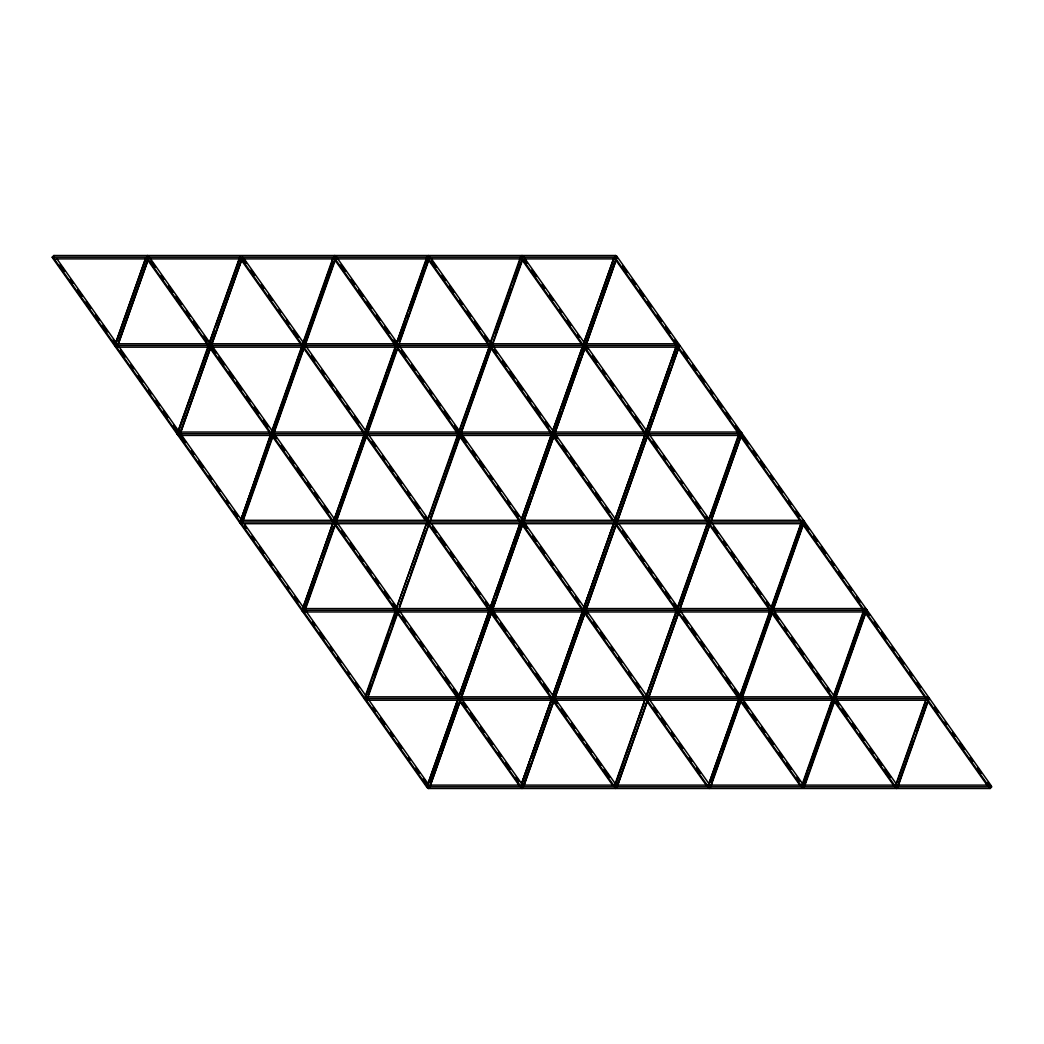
<?xml version="1.0" encoding="UTF-8"?>
<svg xmlns="http://www.w3.org/2000/svg" width="1044" height="1044" viewBox="0 0 1044 1044"><rect width="100%" height="100%" fill="white"/><g stroke="black" fill="none" stroke-linecap="round" stroke-linejoin="round"><path stroke-width="1.5" d="M115.597 343.058L145.729 257.842M115.923 342.419L145.507 258.716M118.403 342.001L147.465 259.825M118.298 343.946L147.896 260.243M118.089 344.82L148.222 259.604M208.134 346.099L177.467 432.855L177.689 434.147L179.959 434.617M209.218 343.058L239.676 257.202M177.258 433.73L208.161 347.535M208.461 345.46L240.446 256.224M177.689 434.147L208.891 345.877L211.175 346.347M209.975 342.837L214.281 330.661M215.886 326.093L240.107 257.607L242.378 258.077L212.245 343.306M179.946 433.182L210.079 347.965M211.488 343.528L241.281 259.695M180.716 432.216L210.314 348.513M242.6 257.202L211.384 345.46L209.244 344.494M180.508 433.09L210.64 347.874M270.553 434.369L240.107 522.418L242.378 522.887L273.045 436.131M271.636 431.329L301.546 346.986M302.303 344.585L332.971 257.842M240.981 519.507L271.114 434.278M332.449 260.791L271.649 432.751L273.802 433.73L305.018 345.46M240.107 522.418L271.31 434.147L273.593 434.617M272.393 431.107L283.681 399.147M284.764 396.107L333.728 257.607L335.998 258.077M242.704 520.069L251.852 494.19M252.922 491.15L269.6 443.974M270.683 440.92L272.288 436.366M273.906 431.798L299.732 358.744M301.351 354.177L302.969 349.609M305.122 343.528L318.564 305.474M320.182 300.92L334.171 261.352M242.9 519.925L272.497 436.235M274.102 431.668L303.7 347.965M305.318 343.398L334.367 261.222M305.331 344.82L335.463 259.604M302.303 609.383L333.506 521.113L302.512 610.688L304.796 611.145M334.367 518.959L363.964 435.257M365.256 431.329L395.167 346.986M396.785 342.419L426.591 257.842M302.081 610.27L332.449 525.589M333.297 522L395.402 347.535M395.702 345.46L427.688 256.224M335.346 517.85L396.146 345.877L398.416 346.347M397.751 341.31L407.434 313.918M409.052 309.35L427.348 257.607L429.619 258.077M305.109 608.326L320.717 564.191M322.87 558.109L334.171 526.15M336.86 518.542L339.548 510.934M340.631 507.893L365.374 437.88M368.062 430.272L387.441 375.488M389.047 370.92L396.589 349.609M399.278 342.001L406.273 322.218M407.878 317.65L424.021 272.001M426.722 264.393L428.327 259.825M305.318 608.195L334.367 526.019M336.52 519.925L365.583 437.749M368.271 430.141L396.785 349.479M399.474 341.871L427.988 261.222M305.331 609.631L335.463 524.401M397.881 347.874L336.22 522L334.067 521.021M429.841 257.202L398.638 345.46L396.485 344.494M365.256 696.126L395.389 610.91M396.25 608.743L426.383 523.527M427.675 519.599L457.794 434.369M458.877 431.329L490.106 344.494L492.259 345.46L461.043 433.73L458.89 432.751L520.969 257.607L523.253 258.077M489.545 344.585L520.212 257.842M367.214 699.415L364.93 698.945L396.146 610.688L398.416 611.145M395.702 610.27L458.551 434.147L460.835 434.617M368.062 695.082L371.834 684.42M374.522 676.812L389.595 634.204M392.818 625.069L396.589 614.42M399.278 606.812L408.426 580.934M410.579 574.852L426.174 530.717M430.48 518.542L459.543 436.366M461.148 431.798L490.745 348.096M495.587 334.393L511.73 288.744M514.418 281.136L521.948 259.825M368.271 694.939L396.785 614.29M399.474 606.681L428.523 524.493M430.676 518.411L459.738 436.235M460.809 433.182L490.941 347.965M492.559 343.398L521.073 262.736M367.749 697.901L397.881 612.671M430.167 521.361L460.3 436.131M492.572 344.82L522.705 259.604M427.662 784.396L457.259 700.694M458.877 696.126L520.212 522.639M521.295 519.599L551.428 434.369M551.963 432.855L582.095 347.626M583.7 343.058L613.833 257.842M427.988 783.757L457.585 700.054M459.203 695.487L488.788 611.784M490.406 607.23L520.003 523.527M521.608 518.959L551.741 433.73M552.824 430.689L581.873 348.513M584.027 342.419L613.624 258.716M429.619 787.685L427.348 787.215L458.551 698.945L460.835 699.415M430.48 783.339L440.712 754.434M442.317 749.866L458.46 704.204M462.231 693.555L477.291 650.947M480.527 641.812L490.745 612.893M492.363 608.326L495.052 600.718M497.205 594.636L513.883 547.461M514.953 544.407L521.948 524.623M523.566 520.069L531.644 497.231M532.714 494.19L553.163 436.366M554.769 431.798L561.763 412.015M563.382 407.447L580.608 358.744M582.213 354.177L583.831 349.609M585.984 343.528L598.356 308.528M601.044 300.92L615.033 261.352M430.676 783.209L459.203 702.56M461.892 694.939L490.941 612.763M492.024 609.722L522.157 524.493M523.762 519.925L553.359 436.235M554.977 431.668L584.562 347.965M586.18 343.398L615.777 259.695M430.911 783.757L459.973 701.581M492.794 608.743L522.391 525.041M554.664 433.73L523.462 522L521.308 521.021L583.387 345.877L585.658 346.347M555.212 432.216L584.797 348.513M430.167 786.158L460.3 700.942M461.905 696.374L492.037 611.145M492.572 609.631L522.705 524.401M524.323 519.834L585.123 347.874M586.741 343.306L616.325 259.604M521.83 782.883L550.88 700.694M551.963 697.653L582.63 610.91M584.248 606.342L613.298 524.166M614.381 521.113L645.048 434.369M646.119 431.329L675.716 347.626M521.608 783.757L551.206 700.054M552.824 695.487L582.408 611.784M583.492 608.743L613.624 523.527M615.229 518.959L644.827 435.257M645.91 432.216L676.042 346.986M520.538 786.798L583.191 610.818M582.957 610.27L644.526 437.319M522.052 784.174L529.582 762.864M531.2 758.309L583.387 610.688L585.658 611.145M584.457 607.634L645.805 434.147L648.076 434.617M646.875 431.107L651.182 418.931M652.252 415.89L669.478 367.188M671.083 362.62L677.008 345.877M523.566 784.866L553.359 701.033M554.769 696.596L584.562 612.763M585.984 608.326L615.777 524.493M617.382 519.925L646.445 437.749M648.598 431.668L677.647 349.479M554.664 698.54L523.462 786.798L521.308 785.832M555.212 697.014L584.797 613.311M617.082 522L585.88 610.27L583.726 609.291M617.617 520.473L647.215 436.77M523.788 786.158L585.123 612.671M586.206 609.631L616.873 522.887L614.59 522.418M617.409 521.361L647.541 436.131M648.611 433.09L678.744 347.874M614.368 785.923L645.583 697.653L614.59 787.215L616.873 787.685M646.445 695.487L676.251 610.91M677.321 607.869L707.245 523.527M708.863 518.959L738.669 434.369M644.526 702.129L614.929 785.832L617.082 786.798M645.362 698.54L707.48 524.075M708.55 521.021L739.765 432.751L741.919 433.73L710.703 522L708.55 521.021L707.78 522M647.41 694.39L708.21 522.418L710.494 522.887L679.279 611.145M709.829 517.85L739.426 434.147L741.697 434.617M617.382 784.736L646.445 702.56M648.598 696.465L678.182 612.763M680.14 606.812L708.863 526.019M711.356 518.542L740.601 436.235M617.617 785.284L647.215 701.581M680.035 608.743L709.633 525.041M617.409 786.158L647.541 700.942M649.159 696.374L678.744 612.671M711.564 519.834L741.162 436.131M708.863 783.757L738.447 700.054M739.739 696.126L769.872 610.91M771.268 607.23L801.4 522M707.78 786.798L769.898 612.332M770.968 609.291L802.17 521.021L804.324 522L773.121 610.27L770.968 609.291L770.198 610.27M709.829 782.648L770.629 610.688L772.912 611.145M771.712 607.634L801.831 522.418M711.356 783.339L720.49 757.474M723.192 749.866L739.335 704.204M742.023 696.596L757.083 653.988M760.319 644.853L771.607 612.893M773.226 608.326L775.914 600.718M776.997 597.677L793.675 550.501M794.745 547.461L803.893 521.582L804.115 522.887M711.551 783.209L740.601 701.033M742.754 694.939L771.816 612.763M772.886 609.722L803.019 524.493M742.232 697.901L772.364 612.671M832.29 699.18L801.622 785.923L801.844 787.215L804.115 787.685M833.36 696.126L863.492 610.91M803.789 781.264L832.303 700.602M801.844 787.215L833.047 698.945L835.317 699.415M834.117 695.904L863.714 612.202M804.428 784.866L808.2 774.217M810.888 766.609L827.031 720.947M829.719 713.339L834.025 701.163M835.644 696.596L844.792 670.731M846.945 664.636L863.623 617.461M804.637 784.736L834.221 701.033M835.839 696.465L865.437 612.763M804.65 786.158L834.782 700.942M895.569 785.284L925.702 700.054M895.804 785.832L927.007 697.562L929.16 698.54L897.957 786.798L895.804 785.832L895.021 786.798M898.597 783.339L913.657 740.731M916.893 731.596L927.111 702.69M898.258 784.736L927.307 702.56M53.883 255.506L52.2 257.202L53.883 258.886L53.048 257.202L53.883 255.506L615.621 255.506L617.317 257.202M147.517 258.886L146.669 257.202L147.517 255.506L148.352 257.202L147.517 258.886L55.502 258.886M114.618 345.46L116.302 347.156L117.15 345.46L116.302 343.776M208.239 345.46L209.922 347.156L210.771 345.46L209.922 343.776M334.759 258.886L333.91 257.202L334.759 255.506L335.594 257.202L334.759 258.886L241.138 258.886M303.543 343.776L302.708 345.46L303.543 347.156L304.391 345.46L303.543 343.776L211.54 343.776M270.657 433.73L272.34 435.426L271.492 433.73L272.34 432.046L273.189 433.73L272.34 435.426L178.72 435.426L177.023 433.73M239.441 522L241.138 523.683L241.973 522M427.531 257.202L428.379 255.506M429.228 257.202L428.379 258.886L520.382 258.886M304.391 610.27L303.543 611.954L301.86 610.27M522 258.886L521.152 257.202L522 255.506L522.848 257.202L522 258.886L520.317 257.202M489.949 345.46L490.797 343.776L398.782 343.776M367.579 435.426L459.582 435.426L460.43 433.73L459.582 432.046M427.531 522L428.379 520.317L429.228 522L428.379 523.683M364.278 698.54L365.961 700.224L366.809 698.54L365.961 696.844M584.418 347.156L583.57 345.46L584.418 343.776L585.253 345.46L584.418 347.156L582.722 345.46M520.317 522L522 523.683L522.848 522L522 520.317M459.582 696.844L460.43 698.54L459.582 700.224L367.579 700.224M677.191 345.46L678.039 343.776L679.722 345.46M646.823 432.046L647.672 433.73L646.823 435.426L645.988 433.73L460.43 433.73M615.621 520.317L616.469 522L615.621 523.683L614.772 522L615.621 520.317L523.618 520.317M582.722 610.27L584.418 611.954L583.57 610.27L584.418 608.574L585.253 610.27L584.418 611.954L398.782 611.954M460.43 698.54L645.988 698.54L646.836 700.224L553.203 700.224L554.051 698.54M521.152 786.798L522 785.114L522.848 786.798L522 788.494L521.152 786.798L427.531 786.798L428.379 788.494L990.117 788.494L991.8 786.798L990.117 785.114L990.952 786.798L990.117 788.494M615.621 788.494L616.469 786.798M802.027 522L802.862 520.317L804.559 522M771.66 611.954L770.811 610.27L771.66 608.574L772.508 610.27L771.66 611.954L679.657 611.954M648.441 700.224L740.457 700.224L741.292 698.54L740.457 696.844M709.241 785.114L710.09 786.798L709.241 788.494L708.393 786.798L522.848 786.798M864.432 610.27L865.28 608.574L866.977 610.27M832.381 698.54L834.078 700.224L834.913 698.54L834.078 696.844M926.85 698.54L927.698 696.844L929.382 698.54L927.698 696.844L928.547 698.54L834.913 698.54M895.648 786.798L896.483 785.114L897.331 786.798L896.483 788.494L895.648 786.798L710.09 786.798M239.676 522L240.446 521.021M489.336 610.27L490.106 609.291L492.259 610.27L461.043 698.54L458.89 697.562L520.969 522.418L523.253 522.887M803.554 522.979L804.324 522M801.4 786.798L802.183 785.832L804.324 786.798M428.967 786.393L427.127 787.685L52.644 258.077L53.296 257.607L427.792 787.215M52.644 258.077L53.296 257.607M211.175 344.585L208.683 346.347L519.821 786.367M177.467 434.617L178.132 434.147M271.088 434.617L273.593 432.855M398.416 344.585L395.924 346.347L457.402 433.299M520.747 258.077L523.253 256.315L897.736 785.923L895.243 787.685M239.885 522.887L240.551 522.418M333.506 522.887L335.998 521.113M460.835 432.855L458.342 434.617L707.062 786.367M583.165 346.347L585.658 344.585M302.303 611.145L302.956 610.688M677.452 345.877L679.279 344.585M395.924 611.145L398.416 609.383M520.747 522.887L523.253 521.113M645.583 434.617L648.076 432.855M741.044 433.312L741.697 432.855L739.87 434.147M364.721 699.415L365.374 698.945M458.342 699.415L460.835 697.653M583.165 611.145L585.658 609.383M710.494 521.113L708.002 522.887L769.48 609.827M802.275 522.418L804.115 521.113M520.747 787.685L523.253 785.923L148.757 256.315L146.264 258.077L207.743 345.029M645.583 699.415L648.076 697.653M772.912 609.383L770.407 611.145L832.825 699.415L835.317 697.653M616.873 785.923L615.033 787.215L240.551 257.607M864.693 610.688L866.533 609.383M708.002 787.685L710.494 785.923L335.998 256.315L333.506 258.077L394.984 345.029M927.111 698.945L928.938 697.653M53.048 257.202L146.669 257.202M148.352 257.202L333.91 257.202M335.594 257.202L521.152 257.202M522.848 257.202L616.469 257.202L615.621 255.506M149.122 258.886L239.52 258.886M336.364 258.886L426.761 258.886M525.223 258.886L614.002 258.886M117.92 343.776L206.699 343.776M305.161 343.776L395.559 343.776M492.403 343.776L582.8 343.776M586.023 343.776L676.421 343.776M210.771 345.46L396.328 345.46L397.177 347.156L305.161 347.156M583.57 345.46L398.012 345.46L397.177 343.776M585.253 345.46L678.887 345.46L678.039 343.776M117.92 347.156L208.317 347.156M213.159 347.156L301.938 347.156M398.782 347.156L489.179 347.156M492.403 347.156L582.8 347.156M587.641 347.156L676.421 347.156M180.338 432.046L269.117 432.046M273.959 432.046L365.961 432.046M367.579 432.046L457.977 432.046M461.2 432.046L553.203 432.046M554.821 432.046L645.218 432.046M648.441 432.046L740.457 432.046L742.14 433.73L740.457 432.046L741.292 433.73L647.672 433.73M271.492 433.73L177.871 433.73L178.72 435.426L179.568 433.73L178.72 432.046M273.189 433.73L458.734 433.73L459.582 435.426M273.959 435.426L364.343 435.426M461.2 435.426L551.597 435.426M553.203 435.426L645.218 435.426M648.441 435.426L740.457 435.426M242.743 520.317L333.14 520.317M336.364 520.317L426.761 520.317M429.998 520.317L518.777 520.317M617.239 520.317L706.018 520.317M710.86 520.317L801.257 520.317M522.848 522L708.406 522L709.241 523.683L617.239 523.683M242.743 523.683L334.759 523.683L333.91 522L240.29 522L241.138 523.683M336.377 523.683L426.761 523.683M429.998 523.683L520.382 523.683M525.223 523.683L614.002 523.683M710.86 523.683L801.257 523.683M305.161 608.574L395.559 608.574M398.782 608.574L490.797 608.574L491.633 610.27L490.797 608.574M492.403 608.574L582.8 608.574M586.023 608.574L676.421 608.574M679.657 608.574L770.041 608.574M773.278 608.574L865.28 608.574L866.129 610.27L772.508 610.27M583.57 610.27L398.012 610.27L397.177 608.574M585.253 610.27L770.811 610.27M397.177 611.954L303.543 611.954L302.708 610.27L396.328 610.27L397.177 611.954L395.48 610.27M586.023 611.954L676.421 611.954M774.883 611.954L863.662 611.954M367.579 696.844L456.358 696.844M461.2 696.844L553.203 696.844M554.821 696.844L645.218 696.844M648.441 696.844L738.839 696.844M742.062 696.844L830.841 696.844M835.683 696.844L926.08 696.844M461.2 700.224L551.597 700.224M742.062 700.224L832.459 700.224M837.301 700.224L926.08 700.224M429.998 785.114L518.777 785.114M523.618 785.114L615.621 785.114M617.239 785.114L707.636 785.114M710.86 785.114L802.862 785.114M804.48 785.114L894.878 785.114M898.101 785.114L988.498 785.114M897.331 786.798L990.952 786.798L990.117 785.114M614.59 257.607L616.873 258.077M148.757 258.077L146.486 257.607L115.271 345.877L117.554 346.347M302.525 345.877L304.796 346.347M552.185 434.147L554.455 434.617M364.93 434.147L367.214 434.617M333.728 522.418L335.998 522.887M926.667 698.945L928.938 699.415L928.729 698.123M739.426 698.945L741.697 699.415M645.805 698.945L648.076 699.415M552.185 698.945L554.455 699.415M365.269 432.751L367.423 433.73M115.61 344.494L117.763 345.46M677.347 609.291L679.5 610.27L648.298 698.54L646.145 697.562M427.688 521.021L429.841 522L398.638 610.27L396.485 609.291M178.028 432.751L180.181 433.73M739.765 697.562L741.919 698.54L710.703 786.798L708.55 785.832M302.864 609.291L305.005 610.27M365.269 697.562L367.423 698.54M429.841 786.798L427.688 785.832L426.918 786.798L429.071 787.776M645.14 698.54L646.836 700.224M333.062 522L334.759 523.683M52.2 257.202L53.883 258.886M457.898 698.54L459.582 700.224L458.734 698.54L365.113 698.54L365.961 700.224M426.683 786.798L428.379 788.494L427.531 786.798M622.733 265.998L627.392 272.588M632.051 279.179L635.77 284.451M639.502 289.723L644.161 296.3M647.88 301.572L651.613 306.845M657.198 314.753L661.857 321.33M665.589 326.602L670.235 333.193M674.894 339.783L678.626 345.055M683.285 351.632L687.944 358.222M692.603 364.813L696.322 370.085M700.054 375.344L704.713 381.934M710.298 389.843L713.091 393.797M717.75 400.387L722.409 406.964M726.128 412.236L730.787 418.827M735.446 425.417L739.178 430.676M742.897 435.948L748.496 443.857M753.155 450.447L756.874 455.719M760.606 460.978L765.265 467.568M770.85 475.477L773.643 479.431M778.302 486.008L782.961 492.598M788.546 500.507L791.339 504.461M795.998 511.051L799.73 516.31M803.449 521.582L809.048 529.491M813.707 536.081L817.426 541.34M821.158 546.612L825.817 553.203M831.402 561.111L834.195 565.065M838.854 571.642L843.513 578.232M849.098 586.141L851.891 590.095M856.55 596.672L860.282 601.944M866.807 611.171L869.6 615.125M874.259 621.715L877.978 626.974M881.71 632.246L886.369 638.837M891.954 646.745L894.747 650.686M899.406 657.276L904.065 663.867M909.65 671.775L912.443 675.729M917.102 682.306L920.834 687.578M934.811 707.336L938.53 712.608M945.055 721.835L946.921 724.471M952.506 732.379L955.299 736.32M959.958 742.91L964.617 749.501M970.202 757.409L972.995 761.35M977.654 767.94L981.386 773.212M987.898 782.439L989.764 785.075M615.308 259.395L674.933 343.711M677.726 347.665L738.278 433.299M741.07 437.253L799.756 520.251M802.549 524.205L863.101 609.827M864.967 612.463L924.579 696.779M927.385 700.733L986.998 785.049M524.453 259.421L527.246 263.362M531.905 269.952L536.564 276.543M542.149 284.451L544.942 288.405M549.601 294.982L553.333 300.254M559.845 309.481L561.711 312.117M567.297 320.012L571.029 325.284M577.554 334.511L579.42 337.147M585.932 346.36L587.798 348.996M592.457 355.586L597.116 362.177M602.701 370.085L605.494 374.026M610.153 380.616L613.885 385.888M620.397 395.115L622.263 397.751M627.849 405.646L631.581 410.918M635.313 416.191L639.972 422.781M653.009 441.221L657.668 447.811M663.253 455.719L666.046 459.66M670.705 466.25L674.437 471.523M680.949 480.749L682.815 483.385M688.401 491.28L692.133 496.552M695.865 501.825L700.511 508.415M706.109 516.31L707.976 518.946M713.561 526.855L718.22 533.445M723.805 541.34L726.598 545.294M731.257 551.884L734.989 557.157M738.708 562.429L743.367 569.006M748.953 576.914L752.685 582.187M756.417 587.459L761.063 594.049M766.661 601.944L769.454 605.898M774.113 612.489L778.772 619.079M784.357 626.974L787.15 630.928M791.809 637.519L795.541 642.791M799.26 648.063L803.919 654.64M809.505 662.548L813.237 667.821M816.956 673.093L821.615 679.67M827.213 687.578L830.006 691.533M836.531 700.759L839.324 704.713M842.116 708.654L847.702 716.562M852.361 723.153L856.093 728.425M859.812 733.684L864.471 740.274M870.057 748.183L873.789 753.455M877.508 758.727L882.167 765.304M884.973 769.258L890.558 777.167M521.413 257.607L895.896 787.215M521.687 259.395L644.644 433.299M646.51 435.935L707.062 521.569M833.764 700.733L894.316 786.367M431.485 258.951L491.111 343.267M493.903 347.221L552.589 430.219M555.382 434.173L616.873 521.113M618.727 523.749L678.352 608.065M680.218 610.701L741.697 697.653M743.563 700.289L803.188 784.605M431.759 260.739L436.418 267.316M442.003 275.224L445.736 280.497M449.455 285.769L454.114 292.346M459.712 300.254L462.505 304.209M467.164 310.799L470.883 316.071M474.615 321.33L480.201 329.238M484.86 335.829L488.592 341.101M494.177 348.996L496.97 352.95M502.555 360.859L506.288 366.131M510.007 371.403L514.666 377.98M517.459 381.934L523.057 389.843M527.716 396.433L531.435 401.692M535.167 406.964L540.753 414.873M545.412 421.463L549.144 426.735M555.656 435.948L557.522 438.584M562.181 445.175L566.84 451.765M570.559 457.024L575.218 463.614M578.011 467.568L583.609 475.477M588.268 482.067L591.987 487.326M595.719 492.598L601.305 500.507M605.964 507.097L609.683 512.356M622.733 530.809L627.392 537.399M631.111 542.658L635.77 549.248M640.429 555.839L644.161 561.111M648.82 567.688L652.539 572.96M656.271 578.232L661.857 586.141M665.589 591.413L670.235 597.99M673.967 603.262L676.76 607.216M683.285 616.443L687.944 623.02M691.663 628.292L696.322 634.882M700.981 641.473L704.713 646.745M709.372 653.322L713.091 658.594M718.677 666.503L722.409 671.775M726.128 677.047L730.787 683.624M734.519 688.896L739.178 695.487M743.837 702.077L748.496 708.654M752.215 713.926L756.874 720.517M761.533 727.107L765.265 732.379M768.984 737.638L773.643 744.228M779.229 752.137L782.961 757.409M786.68 762.668L791.339 769.258M796.937 777.167L799.73 781.121M427.792 257.607L738.93 697.64M739.87 698.945L802.275 787.215M428.993 260.713L487.678 343.711M490.471 347.665L551.963 434.617M552.889 435.935L612.515 520.251M615.308 524.205L675.859 609.827M677.726 612.463L737.338 696.779M740.131 700.733L799.756 785.049M340.931 264.68L345.59 271.27M351.175 279.179L354.908 284.451M358.627 289.723L363.286 296.3M367.018 301.572L371.677 308.163M376.336 314.753L380.055 320.012M384.714 326.602L389.373 333.193M394.032 339.783L395.898 342.419M401.483 350.314L406.142 356.904M411.727 364.813L415.46 370.085M419.179 375.344L423.838 381.934M429.436 389.843L432.229 393.797M436.888 400.387L440.607 405.646M444.339 410.918L449.925 418.827M454.584 425.417L458.316 430.676M462.035 435.948L466.694 442.539M472.279 450.447L476.012 455.719M479.731 460.978L484.39 467.568M489.988 475.477L492.781 479.431M497.44 486.008L501.159 491.28M507.684 500.507L510.477 504.461M515.136 511.051L518.868 516.31M523.514 522.9L527.246 528.173M532.832 536.081L536.564 541.34M540.283 546.612L544.942 553.203M550.54 561.111L553.333 565.065M557.992 571.642L561.711 576.914M568.236 586.141L571.029 590.095M575.688 596.672L579.42 601.944M585.932 611.171L587.798 613.807M593.383 621.715L597.116 626.974M600.835 632.246L605.494 638.837M611.092 646.745L613.885 650.686M618.544 657.276L622.263 662.548M628.788 671.775L631.581 675.729M636.24 682.306L639.972 687.578M653.936 707.336L657.668 712.608M661.387 717.88L666.046 724.471M671.631 732.379L674.437 736.32M679.096 742.91L682.815 748.183M689.34 757.409L692.133 761.35M696.792 767.94L700.511 773.212M334.171 257.607L708.654 787.215M244.244 258.951L302.93 341.949M305.722 345.903L366.274 431.537M368.141 434.173L429.619 521.113M431.485 523.749L491.111 608.065M492.977 610.701L554.455 697.653M556.322 700.289L615.007 783.287M243.578 259.421L246.384 263.362M251.043 269.952L254.762 275.224M261.287 284.451L264.08 288.405M268.739 294.982L272.458 300.254M278.983 309.481L280.849 312.117M286.434 320.012L289.227 323.966M293.886 330.556L298.545 337.147M311.595 355.586L315.314 360.859M321.839 370.085L324.632 374.026M329.291 380.616L333.01 385.888M336.742 391.161L341.401 397.751M346.986 405.646L349.779 409.6M354.438 416.191L359.097 422.781M372.147 441.221L375.866 446.493M382.391 455.719L385.184 459.66M389.843 466.25L393.562 471.523M397.294 476.795L401.953 483.385M407.538 491.28L410.331 495.234M414.99 501.825L419.649 508.415M425.234 516.31L427.1 518.946M432.699 526.855L436.418 532.127M440.15 537.399L445.736 545.294M450.395 551.884L454.114 557.157M457.846 562.429L462.505 569.006M468.09 576.914L470.883 580.869M475.542 587.459L480.201 594.049M485.786 601.944L488.592 605.898M493.238 612.489L496.97 617.761M500.702 623.02L506.288 630.928M510.947 637.519L514.666 642.791M518.398 648.063L523.057 654.64M528.642 662.548L531.435 666.503M536.094 673.093L540.753 679.67M543.546 683.624L549.144 691.533M555.656 700.759L557.522 703.395M561.254 708.654L566.84 716.562M571.499 723.153L575.218 728.425M578.95 733.684L583.609 740.274M586.402 744.228L591.987 752.137M596.646 758.727L601.305 765.304M604.098 769.258L609.696 777.167M240.812 259.395L300.437 343.711M303.23 347.665L363.782 433.299M365.648 435.935L425.273 520.251M428.066 524.205L488.618 609.827M490.471 612.463L550.097 696.779M552.889 700.733L612.515 785.049M150.897 260.739L155.556 267.316M161.141 275.224L163.934 279.179M168.593 285.769L173.252 292.346M176.044 296.3L181.63 304.209M186.289 310.799L190.021 316.071M193.74 321.33L198.399 327.92M203.998 335.829L207.717 341.101M211.449 346.36L216.108 352.95M218.901 356.904L224.486 364.813M229.145 371.403L233.804 377.98M236.596 381.934L242.182 389.843M246.841 396.433L250.573 401.692M254.292 406.964L258.951 413.554M263.61 420.145L268.269 426.735M273.854 434.63L276.66 438.584M281.319 445.175L285.038 450.447M289.697 457.024L294.356 463.614M297.148 467.568L302.734 475.477M307.393 482.067L311.125 487.326M314.844 492.598L318.577 497.871M324.162 505.779L328.821 512.356M341.858 530.809L345.59 536.081M350.249 542.658L354.908 549.248M359.567 555.839L363.286 561.111M367.018 566.383L371.677 572.96M375.396 578.232L379.129 583.505M384.714 591.413L389.373 597.99M393.105 603.262L396.824 608.535M402.41 616.443L406.142 621.715M410.801 628.292L415.46 634.882M420.119 641.473L423.838 646.745M427.57 652.004L432.229 658.594M437.814 666.503L440.607 670.457M445.266 677.047L449.925 683.624M453.657 688.896L458.316 695.487M462.962 702.077L466.694 707.336M470.413 712.608L476.012 720.517M480.671 727.107L484.39 732.379M488.122 737.638L492.781 744.228M498.366 752.137L501.159 756.091M505.818 762.668L510.477 769.258M516.062 777.167L518.868 781.121M146.917 257.607L521.413 787.215M57.002 258.951L116.615 343.267M119.421 347.221L179.033 431.537M180.899 434.173L242.378 521.113M244.244 523.749L302.93 606.747M305.722 610.701L367.214 697.653M369.067 700.289L428.692 784.605M60.069 264.68L64.728 271.27M70.313 279.179L73.106 283.133M77.765 289.723L82.424 296.3M86.156 301.572L90.802 308.163M95.461 314.753L99.193 320.012M102.912 325.284L107.571 331.875M113.17 339.783L115.023 342.419M120.621 350.314L125.28 356.904M130.865 364.813L133.658 368.767M138.317 375.344L142.976 381.934M148.561 389.843L151.354 393.797M156.013 400.387L159.745 405.646M163.464 410.918L168.123 417.509M173.722 425.417L177.441 430.676M181.173 435.948L185.832 442.539M191.417 450.447L194.21 454.401M198.869 460.978L203.528 467.568M209.113 475.477L211.906 479.431M216.565 486.008L220.297 491.28M226.822 500.507L228.675 503.143M234.274 511.051L237.993 516.31M244.518 525.537L246.384 528.173M251.969 536.081L254.762 540.022M259.421 546.612L264.08 553.203M269.665 561.111L272.458 565.065M277.117 571.642L280.849 576.914M287.374 586.141L289.227 588.777M294.826 596.672L298.545 601.944M312.521 621.715L315.314 625.656M319.973 632.246L324.632 638.837M330.217 646.745L333.01 650.686M337.669 657.276L341.401 662.548M347.926 671.775L349.779 674.411M355.378 682.306L359.097 687.578M373.073 707.336L375.866 711.29M380.525 717.88L385.184 724.471M390.769 732.379L393.562 736.32M398.221 742.91L401.953 748.183M408.465 757.409L410.331 760.045M415.93 767.94L419.649 773.212M423.381 778.485L427.1 783.757M802.862 520.317L803.71 522L710.09 522L709.241 520.317M834.078 700.224L833.229 698.54L647.672 698.54L646.836 696.844M614.772 522L615.621 523.683M490.797 343.776L491.633 345.46M522 523.683L521.152 522L335.607 522L334.759 520.317M552.367 698.54L553.203 700.224M209.922 347.156L209.087 345.46L115.453 345.46L116.302 347.156M739.609 698.54L740.457 700.224M428.379 520.317L429.228 522M489.545 609.383L489.767 610.688M427.127 785.923L427.348 787.215M364.721 697.653L364.93 698.945M614.929 256.224L583.726 344.494L585.88 345.46L617.082 257.202L614.929 256.224M677.347 344.494L646.145 432.751L648.298 433.73L679.5 345.46L677.347 344.494M864.589 609.291L833.386 697.562L835.539 698.54L866.742 610.27L864.589 609.291M115.714 345.877L115.062 346.347L115.714 345.877M616.873 256.315L615.033 257.607L989.529 787.215L991.356 785.923L616.873 256.315M679.279 346.347L679.07 345.055L679.279 346.347M115.271 345.877L115.062 344.585L115.271 345.877"/></g></svg>
